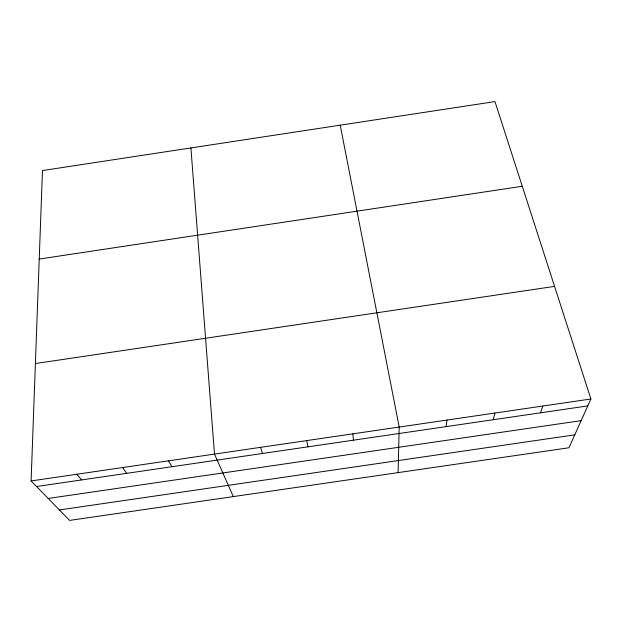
<?xml version="1.0" encoding="UTF-8"?>
<svg xmlns="http://www.w3.org/2000/svg" width="622" height="622" viewBox="0 0 622 622"><rect width="100%" height="100%" fill="white"/><g stroke="black" fill="none" stroke-linecap="round" stroke-linejoin="round"><path stroke-width="0.93" d="M398.088 472.619L399.2 427.057L340.211 125.177M31.1 480.938L42.467 170.56L494.957 101.588L590.9 398.997L568.959 447.762L69.602 520.412L31.1 480.938L590.9 398.997M446.098 426.622L446.985 420.06M493.246 419.726L494.871 413.055M540.471 412.821L542.843 406.034M39.225 259.055L522.27 186.266M35.4 363.551L554.567 286.377M36.55 486.521L587.79 405.902M48.182 498.455L581.158 420.651M59.401 509.954L574.767 434.848M76.825 474.244L81.575 479.935M122.627 467.542L126.686 473.334M168.515 460.824L171.882 466.725M233.312 496.589L214.489 454.091L190.907 147.935M260.54 447.35L262.5 453.477M306.677 440.601L307.937 446.829M352.892 433.837L353.444 440.174"/></g></svg>
